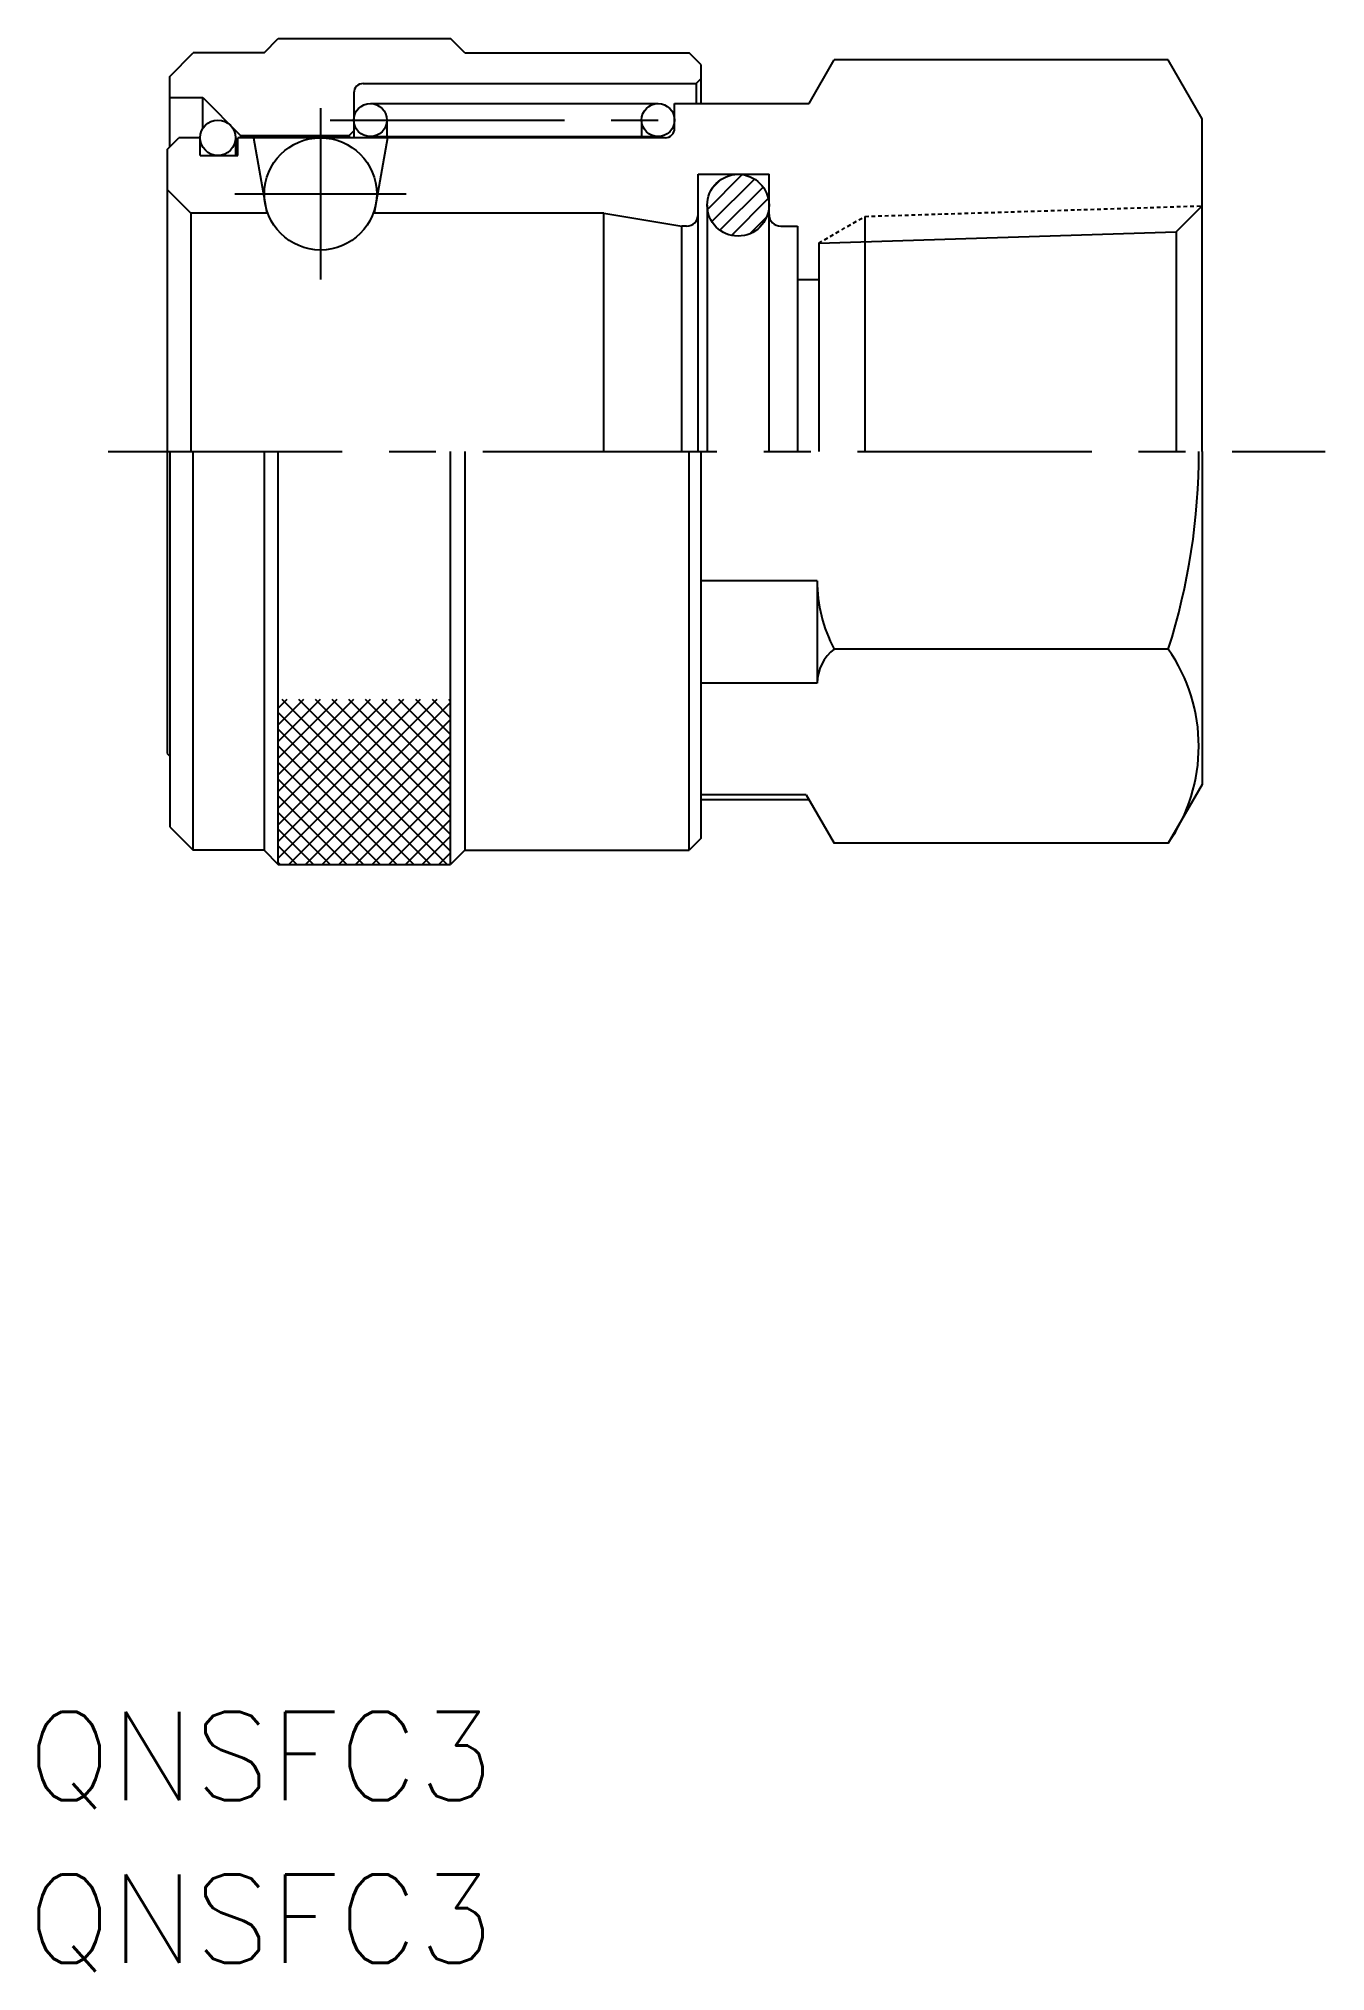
# Model space of a CAD drawing. Extents: x 44.6 to 88.2, y 30.7 to 96.2.
import ezdxf
from ezdxf.enums import TextEntityAlignment as Align

# ---------------------------------------------------------------- set-up
doc = ezdxf.new("R2010")
doc.units = 0
doc.header["$LTSCALE"] = 0.25
doc.linetypes.add('CENTER', pattern=[50.8, 31.75, -6.35, 6.35, -6.35])
doc.linetypes.add('DASHED', pattern=[0.75, 0.5, -0.25])
doc.layers.get('0').update_dxf_attribs({"linetype": 'CONTINUOUS'})
doc.layers.add('CENTER', color=1, linetype='CONTINUOUS')
doc.styles.get("Standard").update_dxf_attribs({"font": 'txt.shx', "bigfont": 'bigfont.shx'})

msp = doc.modelspace()

# ---------------------------------------------------------------- linework, layer by layer
at = {"color": 7, "linetype": 'CONTINUOUS'}
for p, q in [((49.058, 94.916), (49.858, 95.716)), ((52.258, 95.716), (49.858, 95.716)), ((52.258, 95.716), (52.738, 96.196)), ((52.738, 96.196), (58.578, 96.196)), ((59.058, 95.716), (58.578, 96.196)), ((59.058, 95.716), (66.66, 95.716)), ((67.06, 95.316), (66.66, 95.716)), ((67.06, 95.316), (67.06, 94)), ((70.727, 94), (71.579, 95.475)), ((82.905, 95.475), (71.579, 95.475)), ((84.056, 93.481), (82.905, 95.475)), ((49.058, 92.525), (49.058, 94.916)), ((55.618, 94.676), (66.9, 94.676)), ((67.06, 94.836), (66.9, 94.676)), ((66.9, 94.676), (66.9, 94)), ((49.058, 94.196), (50.178, 94.196)), ((50.178, 93.15), (50.178, 94.196)), ((50.178, 94.196), (51.458, 92.916)), ((55.298, 94.356), (55.298, 92.836)), ((55.858, 93.996), (65.611, 93.996)), ((66.171, 93.156), (66.171, 94)), ((66.171, 94), (70.727, 94)), ((55.298, 93.076), (55.138, 92.916)), ((56.418, 93.436), (56.418, 92.836)), ((65.051, 93.436), (65.051, 92.836)), ((84.056, 82.196), (84.056, 93.481)), ((48.97, 92.436), (49.37, 92.836)), ((48.97, 92.436), (48.97, 82.196)), ((50.09, 92.836), (49.37, 92.836)), ((50.09, 92.236), (50.09, 92.836)), ((51.29, 92.836), (51.29, 92.236)), ((65.851, 92.836), (51.37, 92.836)), ((51.37, 92.236), (51.37, 92.836)), ((51.458, 92.916), (55.138, 92.916)), ((51.458, 92.916), (51.458, 92.836)), ((51.901, 92.836), (52.352, 90.276)), ((55.138, 92.916), (55.138, 92.836)), ((55.858, 92.876), (65.611, 92.876)), ((56.439, 92.836), (55.988, 90.276)), ((50.09, 92.236), (51.37, 92.236)), ((66.971, 82.196), (66.971, 91.596)), ((66.971, 91.596), (69.371, 91.596)), ((69.371, 82.196), (69.371, 91.596)), ((48.97, 91.076), (49.77, 90.276)), ((67.275, 90.548), (67.275, 82.196)), ((84.056, 90.527), (83.173, 89.644)), ((52.382, 90.276), (49.77, 90.276)), ((49.77, 90.276), (49.77, 82.196)), ((63.771, 90.276), (55.957, 90.276)), ((63.771, 82.196), (63.771, 90.276)), ((66.411, 82.196), (66.411, 89.836)), ((70.331, 89.836), (70.331, 82.196)), ((72.624, 82.196), (72.624, 90.17)), ((71.056, 89.265), (83.173, 89.644)), ((71.056, 89.265), (71.056, 82.196)), ((83.173, 89.644), (83.173, 82.196)), ((70.355, 88.028), (71.056, 88.028)), ((48.97, 82.196), (48.97, 71.956)), ((49.058, 82.196), (49.058, 69.476)), ((49.858, 68.676), (49.858, 82.196)), ((52.258, 82.196), (52.258, 68.676)), ((52.738, 68.196), (52.738, 82.196)), ((58.578, 68.196), (58.578, 82.196)), ((59.058, 82.196), (59.058, 68.676)), ((66.66, 68.676), (66.66, 82.196)), ((67.06, 82.196), (67.06, 69.076)), ((84.056, 82.196), (84.056, 70.912)), ((71.005, 77.815), (67.06, 77.815)), ((71.005, 77.815), (71.005, 74.341)), ((82.905, 75.499), (71.579, 75.499)), ((71.005, 74.341), (67.06, 74.341)), ((52.738, 68.973), (57.561, 73.796)), ((52.738, 70.105), (56.43, 73.796)), ((52.738, 69.539), (56.996, 73.796)), ((52.738, 68.408), (58.127, 73.796)), ((52.738, 71.802), (54.733, 73.796)), ((52.738, 71.236), (55.299, 73.796)), ((52.738, 70.671), (55.864, 73.796)), ((52.738, 72.933), (53.601, 73.796)), ((52.738, 72.368), (54.167, 73.796)), ((52.738, 73.499), (53.036, 73.796)), ((52.858, 73.796), (58.458, 68.196)), ((53.093, 68.196), (58.578, 73.682)), ((53.424, 73.796), (58.578, 68.642)), ((53.99, 73.796), (58.578, 69.208)), ((54.555, 73.796), (58.578, 69.773)), ((55.121, 73.796), (58.578, 70.339)), ((55.687, 73.796), (58.578, 70.905)), ((56.252, 73.796), (58.578, 71.471)), ((56.818, 73.796), (58.578, 72.036)), ((57.384, 73.796), (58.578, 72.602)), ((57.95, 73.796), (58.578, 73.168)), ((58.515, 73.796), (58.578, 73.733)), ((52.738, 73.351), (57.893, 68.196)), ((52.738, 72.785), (57.327, 68.196)), ((53.658, 68.196), (58.578, 73.116)), ((52.738, 72.219), (56.761, 68.196)), ((54.224, 68.196), (58.578, 72.551)), ((48.97, 71.956), (49.058, 71.868)), ((52.738, 71.654), (56.196, 68.196)), ((54.79, 68.196), (58.578, 71.985)), ((52.738, 71.088), (55.63, 68.196)), ((55.355, 68.196), (58.578, 71.419)), ((55.921, 68.196), (58.578, 70.854)), ((84.056, 70.912), (82.905, 68.917)), ((52.738, 70.522), (55.064, 68.196)), ((56.487, 68.196), (58.578, 70.288)), ((70.633, 70.556), (67.06, 70.556)), ((67.06, 70.393), (70.727, 70.393)), ((70.633, 70.556), (71.579, 68.917)), ((49.058, 69.476), (49.858, 68.676)), ((52.738, 69.957), (54.499, 68.196)), ((57.052, 68.196), (58.578, 69.722)), ((52.738, 69.391), (53.933, 68.196)), ((52.738, 68.825), (53.367, 68.196)), ((57.618, 68.196), (58.578, 69.157)), ((67.06, 69.076), (66.66, 68.676)), ((82.905, 68.917), (71.579, 68.917)), ((52.258, 68.676), (49.858, 68.676)), ((52.258, 68.676), (52.738, 68.196)), ((52.738, 68.26), (52.801, 68.196)), ((52.738, 68.196), (58.578, 68.196)), ((58.184, 68.196), (58.578, 68.591)), ((59.058, 68.676), (58.578, 68.196)), ((59.058, 68.676), (66.66, 68.676))]:
    msp.add_line(p, q, dxfattribs=at)
at = {"color": 3}
for p, q in [((67.285, 90.407), (68.465, 91.587)), ((67.435, 89.992), (68.88, 91.436)), ((67.473, 91.16), (67.711, 91.399)), ((67.709, 89.7), (69.172, 91.163)), ((68.1, 89.525), (69.347, 90.772)), ((68.718, 89.578), (69.294, 90.153))]:
    msp.add_line(p, q, dxfattribs=at)
at = {"color": 3, "linetype": 'DASHED'}
for p, q in [((72.624, 90.17), (84.056, 90.527)), ((71.056, 89.265), (72.624, 90.17))]:
    msp.add_line(p, q, dxfattribs=at)
for p, q in [((63.771, 90.276), (66.411, 89.836)), ((66.571, 89.836), (66.411, 89.836)), ((69.771, 89.836), (70.331, 89.836))]:
    msp.add_line(p, q)
at = {"color": 7, "linetype": 'CONTINUOUS'}
for centre, radius in [((55.858, 93.436), 0.56), ((65.611, 93.436), 0.56), ((50.69, 92.836), 0.6), ((54.17, 90.932), 1.904), ((68.323, 90.548), 1.048)]:
    msp.add_circle(centre, radius, dxfattribs=at)
for centre, radius, start, end in [((55.618, 94.356), 0.32, 90, 180), ((65.851, 93.156), 0.32, 270, 0), ((61.777, 82.196), 22.164, 342.41205, 0), ((75.961, 77.815), 4.956, 180, 207.85437), ((72.459, 74.341), 1.454, 127.24113, 180), ((78.171, 72.208), 5.765, 325.19122, 34.80878)]:
    msp.add_arc(centre, radius, start, end, dxfattribs=at)
for centre, start, end in [((66.571, 90.236), 270, 0), ((69.771, 90.236), 180, 270)]:
    msp.add_arc(centre, 0.4, start, end)
at = {"layer": 'CENTER', "color": 1, "linetype": 'CENTER'}
for p, q in [((54.17, 93.836), (54.17, 88.028)), ((54.498, 93.436), (66.971, 93.436)), ((51.266, 90.932), (57.074, 90.932)), ((46.97, 82.196), (88.226, 82.196))]:
    msp.add_line(p, q, dxfattribs=at)

# ---------------------------------------------------------------- texts
at = {"color": 7, "linetype": 'CONTINUOUS'}
for p in [(44.231, 35.566), (44.231, 30.05)]:
    msp.add_text('QNSFC3', height=3, dxfattribs=at).set_placement(p, align=Align.BOTTOM_LEFT)

doc.saveas('drawing.dxf')
